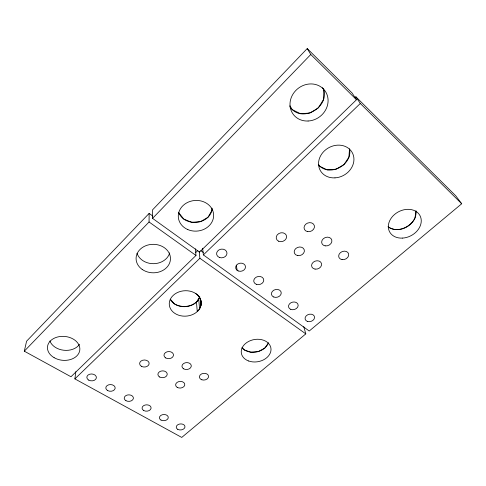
<?xml version="1.0" encoding="UTF-8"?>
<svg xmlns="http://www.w3.org/2000/svg" width="486" height="486" viewBox="0 0 486 486"><rect width="100%" height="100%" fill="white"/><g stroke="black" fill="none" stroke-linecap="round" stroke-linejoin="round"><path stroke-width="0.73" d="M152.549 218.366L152.555 209.849L307.231 48.57L352.137 93.093L356.511 99.733L199.467 252.1L152.549 218.366L310.779 54.505L307.231 48.57M195.366 248.82L195.986 255.472L70.98 376.753L24.3 351.184L149.062 221.981L149.135 213.409L152.817 216.063M201.119 300.883C201.836 304.831 200.214 308.92 197.261 311.569A16.026 12.715 -4 0 1 174.65 313.251A16.026 12.715 -4 0 1 173.289 295.312A16.026 12.715 -4 0 1 195.907 293.653C202.261 297.365 202.99 306.885 197.261 311.569L196.459 302.171L199.351 297.462M212.175 208.944C209.952 224.769 184.716 227.363 178.757 212.698L183.775 219.058L191.745 222.315L200.578 221.659L207.99 217.272L212.054 210.262L211.939 208.123M303.774 326.647L305.809 333.87L181.734 437.43L74.88 378.892L75.834 371.681M24.3 351.184L26.59 341.184L149.135 213.409M170.252 299.297C176.327 310.177 195.664 308.75 199.801 296.91M170.337 299.248L174.486 303.957C182.669 308.701 195.08 306.757 199.527 297.882M195.737 252.532L197.905 250.418M354.768 97.838L355.855 96.781L455.759 195.822L461.7 203.762L309.23 331.015L203.373 254.907L202.644 248.261M74.88 378.892L199.892 258.26L199.217 251.59M203.373 254.907L360.296 103.475L355.855 96.781M388.144 226.774C399.255 234.896 417.407 224.465 416.004 210.839L414.959 218.178C410.312 227.412 397.098 233.298 388.077 226.859M149.062 221.981L195.986 255.472M199.892 258.26L305.809 333.87M200.833 250.691L203.282 252.459M241.846 347.824C249.251 355.594 264.42 352.8 268.503 342.855L264.755 348.152L258.285 351.554L250.794 352.198L244.227 349.914L242.484 347.848M195.907 293.653L198.659 296.114L200.481 299.072L201.253 302.316M310.779 54.505L356.511 99.733M360.296 103.475L461.7 203.762M318.427 164.76C329.247 177.621 352.958 164.985 349.519 148.85L348.905 157.185L343.954 164.614L336.026 169.219L327.193 169.839L319.721 166.309L318.591 164.45M289.838 106.695C301.314 124.076 330.796 106.999 323.184 88.312M289.905 105.754L292.232 109.623L300.378 113.681L309.88 113.062L318.3 107.941L323.445 99.594L323.895 90.165L322.522 87.705M236.263 265.162L237.186 270.392M200.275 298.44L200.943 305.627M198.731 299.406L199.582 308.78M169.693 252.866A16.864 14.088 0.8 0 1 153.606 263.685A16.864 14.088 0.8 0 1 137.009 253.279M79.528 344.301A15.941 11.889 5.5 0 1 63.757 350.248A15.941 11.889 5.5 0 1 49.9 340.965M183.544 368.789A4.684 3.469 -4.6 0 0 191.211 366.578A4.684 3.469 -4.6 0 0 185.13 362.829A4.684 3.469 -4.6 0 0 183.544 368.789M107.625 390.562A4.69 3.359 0.7 0 0 115.139 388.399A4.69 3.359 0.7 0 0 108.718 384.803A4.69 3.359 0.7 0 0 107.625 390.562M177.196 387.36A4.593 3.335 -4.2 0 0 184.71 385.216A4.593 3.335 -4.2 0 0 178.708 381.632A4.593 3.335 -4.2 0 0 177.196 387.36M159.56 376.978A4.672 3.426 -2.8 0 0 167.166 374.785A4.672 3.426 -2.8 0 0 160.988 371.097A4.672 3.426 -2.8 0 0 159.56 376.978M248.65 360.989A15.005 11.233 -10.3 0 0 271.024 349.477A15.005 11.233 -10.3 0 0 248.71 341.391A15.005 11.233 -10.3 0 0 248.65 360.989M88.75 380.125A4.781 3.451 2.3 0 0 96.356 377.92A4.781 3.451 2.3 0 0 89.734 374.208A4.781 3.451 2.3 0 0 88.75 380.125M125.941 400.689A4.605 3.274 -0.8 0 0 133.358 398.569A4.605 3.274 -0.8 0 0 127.125 395.075A4.605 3.274 -0.8 0 0 125.941 400.689M143.716 410.518A4.52 3.183 -2.1 0 0 151.043 408.44A4.52 3.183 -2.1 0 0 144.992 405.051A4.52 3.183 -2.1 0 0 143.716 410.518M160.981 420.062A4.447 3.104 -3.4 0 0 168.217 418.021A4.447 3.104 -3.4 0 0 162.342 414.728A4.447 3.104 -3.4 0 0 160.981 420.062M177.748 429.338A4.374 3.019 -4.5 0 0 184.905 427.334A4.374 3.019 -4.5 0 0 179.194 424.132A4.374 3.019 -4.5 0 0 177.748 429.338M141.377 366.274A4.757 3.524 -1.2 0 0 149.087 364.038A4.757 3.524 -1.2 0 0 142.708 360.229A4.757 3.524 -1.2 0 0 141.377 366.274M165.647 357.909A4.763 3.572 -3 0 0 173.417 355.655A4.763 3.572 -3 0 0 167.141 351.785A4.763 3.572 -3 0 0 165.647 357.909M201.884 379.797A4.605 3.372 -6 0 0 208.567 376.298A4.605 3.372 -6 0 0 201.49 373.971A4.605 3.372 -6 0 0 201.884 379.797M308.1 121.014A19.762 17.812 -37.6 0 0 325.997 92.395A19.762 17.812 -37.6 0 0 293.028 94.029A19.762 17.812 -37.6 0 0 308.1 121.014M187.839 229.599A17.703 15.345 -4.8 0 0 213.633 214.715A17.703 15.345 -4.8 0 0 186.436 203.045A17.703 15.345 -4.8 0 0 187.839 229.599M307.705 231.634A5.328 4.423 -20.4 0 0 314.345 225.638A5.328 4.423 -20.4 0 0 305.706 224.228A5.328 4.423 -20.4 0 0 307.705 231.634M402.669 238.091A17.223 13.493 -28.1 0 0 419.995 215.632A17.223 13.493 -28.1 0 0 391.704 217.461A17.223 13.493 -28.1 0 0 402.669 238.091M325.177 245.861A5.249 4.265 -21 0 0 331.786 240.029A5.249 4.265 -21 0 0 323.342 238.693A5.249 4.265 -21 0 0 325.177 245.861M334.976 177.864A18.31 15.698 -29.8 0 0 352.162 152.464A18.31 15.698 -29.8 0 0 321.58 154.202A18.31 15.698 -29.8 0 0 334.976 177.864M342.065 259.615A5.17 4.113 -21.5 0 0 348.644 253.947A5.17 4.113 -21.5 0 0 340.382 252.665A5.17 4.113 -21.5 0 0 342.065 259.615M315.074 269.11A5.115 4.095 -18.6 0 0 321.495 263.509A5.115 4.095 -18.6 0 0 313.203 262.264A5.115 4.095 -18.6 0 0 315.074 269.11M297.815 255.587A5.194 4.24 -17.7 0 0 304.266 249.834A5.194 4.24 -17.7 0 0 295.786 248.528A5.194 4.24 -17.7 0 0 297.815 255.587M278.721 241.25A5.273 4.398 -16.6 0 0 286.6 236.822A5.273 4.398 -16.6 0 0 278.861 233.523A5.273 4.398 -16.6 0 0 278.721 241.25M219.344 257.434A5.224 4.356 -8.4 0 0 226.992 253.085A5.224 4.356 -8.4 0 0 219.028 249.883A5.224 4.356 -8.4 0 0 219.344 257.434M238.195 270.945A4.957 4.07 -10.5 0 0 245.509 266.85A4.957 4.07 -10.5 0 0 238.031 263.874A4.957 4.07 -10.5 0 0 238.195 270.945M256.256 284.267A5.054 4.07 -12.1 0 0 263.758 280.143A5.054 4.07 -12.1 0 0 256.225 277.16A5.054 4.07 -12.1 0 0 256.256 284.267M273.812 297.031A4.975 3.937 -13.5 0 0 281.248 293.009A4.975 3.937 -13.5 0 0 273.91 290.136A4.975 3.937 -13.5 0 0 273.812 297.031M290.81 309.388A4.903 3.809 -14.6 0 0 298.173 305.463A4.903 3.809 -14.6 0 0 291.023 302.693A4.903 3.809 -14.6 0 0 290.81 309.388M307.274 321.355A4.83 3.681 -15.5 0 0 314.563 317.528A4.83 3.681 -15.5 0 0 307.595 314.849A4.83 3.681 -15.5 0 0 307.274 321.355M142.161 269.402A17.192 14.24 0.5 0 0 170.197 261.146A17.192 14.24 0.5 0 0 147.477 245.144A17.192 14.24 0.5 0 0 142.161 269.402M54.11 357.672A16.232 11.974 5.2 0 0 79.771 350.303A16.232 11.974 5.2 0 0 57.087 337.126A16.232 11.974 5.2 0 0 54.11 357.672"/></g></svg>
